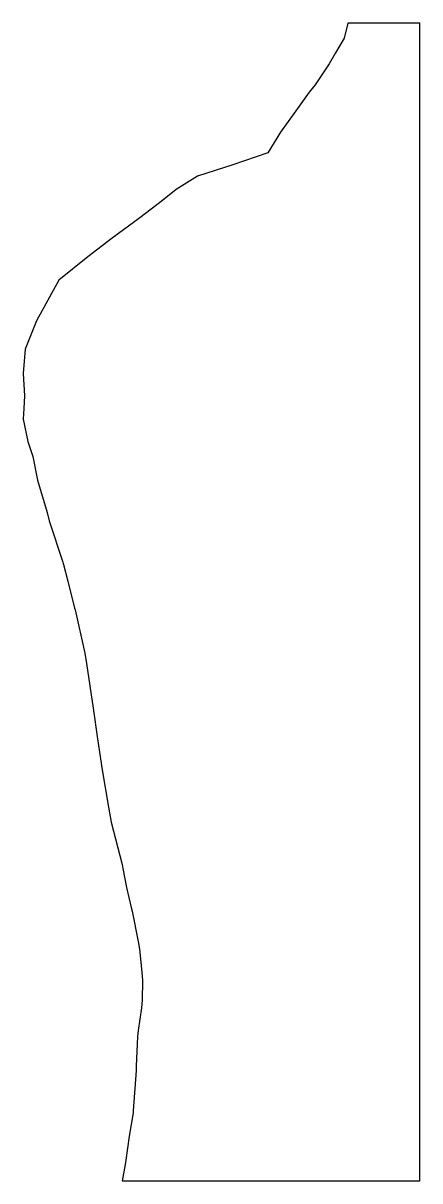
# Model space of a CAD drawing. Extents: x -134 to -20, y -101 to 230.
import ezdxf

# ---------------------------------------------------------------- set-up
doc = ezdxf.new("R2010")
doc.units = 0
doc.header["$MEASUREMENT"] = 0
doc.layers.add('VISIBLE', color=7, linetype='CONTINUOUS')

msp = doc.modelspace()

# ---------------------------------------------------------------- linework, layer by layer
at = {"layer": 'VISIBLE'}
for p, q in [((-40.61, 229.91), (-41.68, 225.66)), ((-20, 229.91), (-40.61, 229.91)), ((-20, -101.22), (-20, 229.91)), ((-41.68, 225.66), (-44.11, 221.44)), ((-44.11, 221.44), (-45.94, 218.28)), ((-47.87, 215.39), (-49.98, 212.3)), ((-45.94, 218.28), (-47.87, 215.39)), ((-49.98, 212.3), (-51.73, 210.18)), ((-51.73, 210.18), (-55.53, 204.8)), ((-55.53, 204.8), (-59.86, 198.69)), ((-59.86, 198.69), (-63.51, 192.79)), ((-63.51, 192.79), (-73.54, 189.35)), ((-73.54, 189.35), (-83.61, 186.14)), ((-83.61, 186.14), (-89.79, 182.31)), ((-89.79, 182.31), (-93.7, 179.23)), ((-93.7, 179.23), (-100.17, 174.22)), ((-100.17, 174.22), (-108.08, 168.39)), ((-108.08, 168.39), (-115.05, 163.07)), ((-115.05, 163.07), (-123.36, 156.41)), ((-123.36, 156.41), (-129.72, 144.75)), ((-129.72, 144.75), (-132.93, 136.69)), ((-132.93, 136.69), (-133.54, 129.75)), ((-133.54, 129.75), (-133.16, 123.36)), ((-133.16, 123.36), (-133.35, 119.7)), ((-133.35, 119.7), (-133.55, 116.67)), ((-133.55, 116.67), (-132.18, 110.23)), ((-132.18, 110.23), (-130.77, 106)), ((-130.77, 106), (-129.44, 99.22)), ((-129.44, 99.22), (-126.65, 89.99)), ((-126.65, 89.99), (-126.08, 87.59)), ((-126.08, 87.59), (-122.22, 75.74)), ((-122.22, 75.74), (-122.11, 75.38)), ((-122.11, 75.38), (-122, 75.06)), ((-122, 75.06), (-120.76, 70.28)), ((-120.76, 70.28), (-118.81, 62.59)), ((-118.81, 62.59), (-118.69, 62.13)), ((-118.69, 62.13), (-115.92, 49.73)), ((-115.92, 49.73), (-115.4, 46.76)), ((-115.4, 46.76), (-113.53, 34.02)), ((-113.53, 34.02), (-112.25, 25.17)), ((-112.25, 25.17), (-110.95, 16.3)), ((-110.95, 16.3), (-109.08, 5.65)), ((-109.08, 5.65), (-108.31, 1.33)), ((-108.31, 1.33), (-105.22, -10.69)), ((-105.22, -10.69), (-104.98, -11.88)), ((-104.98, -11.88), (-103.93, -17.33)), ((-103.93, -17.33), (-102.59, -23.06)), ((-102.59, -23.06), (-102.31, -24.08)), ((-102.31, -24.08), (-100.61, -32.8)), ((-100.61, -32.8), (-100.26, -34.99)), ((-100.26, -34.99), (-99.59, -41.56)), ((-99.59, -41.56), (-99.38, -43.95)), ((-99.38, -43.95), (-99.52, -49.58)), ((-99.52, -49.58), (-99.68, -51.71)), ((-99.68, -51.71), (-100.6, -58.26)), ((-100.6, -58.26), (-100.81, -59.95)), ((-100.81, -59.95), (-101.19, -68.39)), ((-101.19, -68.39), (-101.23, -69.67)), ((-101.23, -69.67), (-102.05, -81.15)), ((-102.1, -81.8), (-103.22, -88.45)), ((-102.05, -81.15), (-102.1, -81.8)), ((-103.22, -88.45), (-104.2, -95.33)), ((-104.2, -95.33), (-104.38, -96.5)), ((-104.38, -96.5), (-105.18, -101.22)), ((-105.18, -101.22), (-20, -101.22))]:
    msp.add_line(p, q, dxfattribs=at)

doc.saveas('drawing.dxf')
